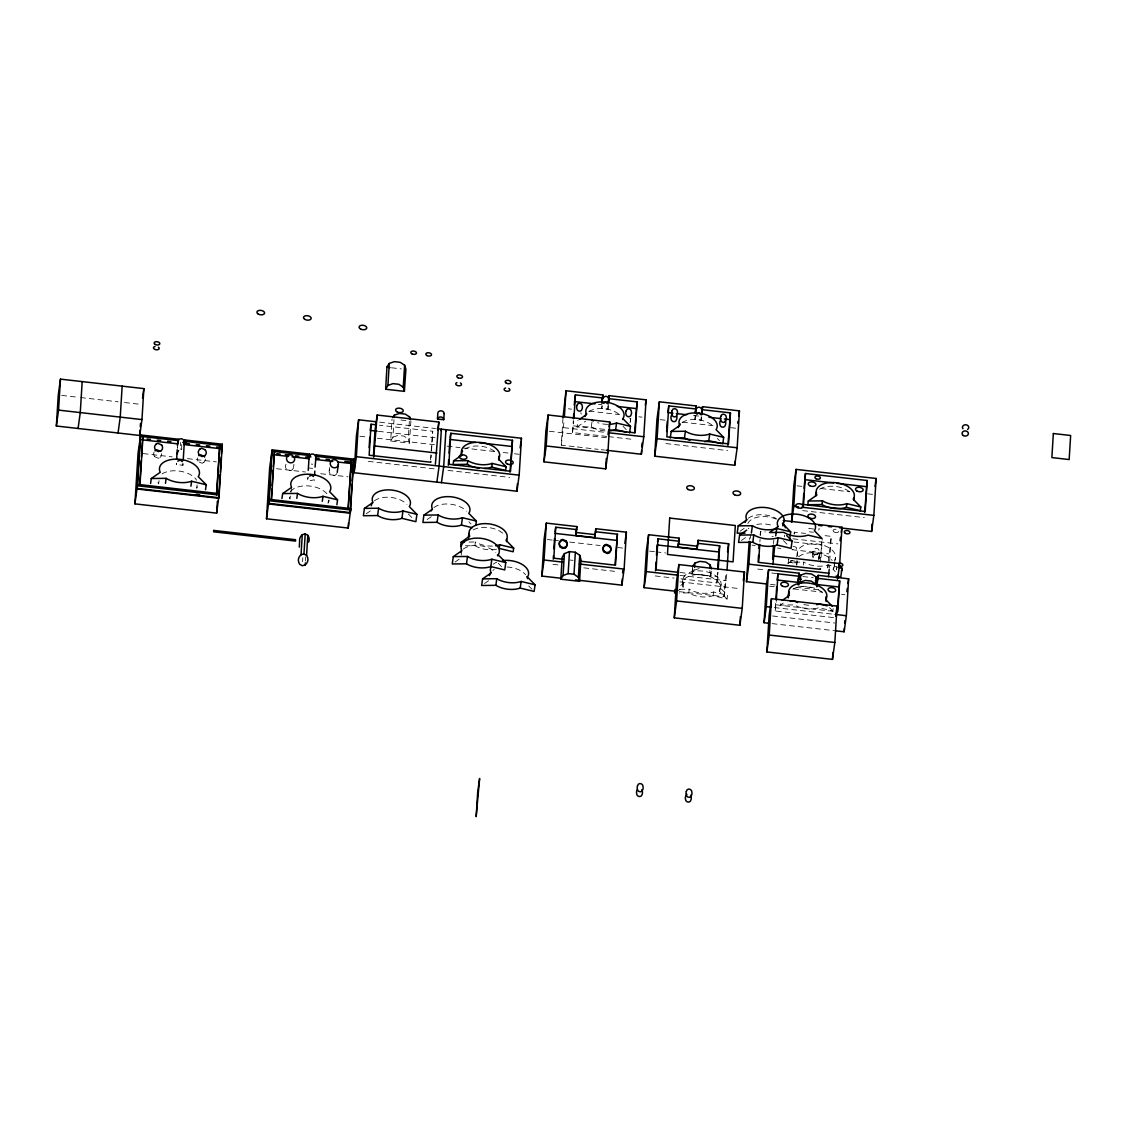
<?xml version="1.0" encoding="UTF-8"?>
<svg xmlns="http://www.w3.org/2000/svg" width="1127" height="1127" viewBox="0 0 1127 1127"><rect width="100%" height="100%" fill="white"/><g stroke="black" fill="none" stroke-linecap="round" stroke-linejoin="round"><path stroke-width="0.75" stroke-dasharray="5 3.75" d="M818.892 558.851C822.809 545.567 811.384 544.397 812.581 557.95M182.884 463.408L182.898 465.282L176.305 464.535L176.39 463.197M177.305 448.433L177.39 447.095M180.32 445.743L180.531 442.46M181.701 449.518L181.701 442.672M182.898 465.282L182.983 463.944M302.571 561.711L302.825 557.71M314.236 480.525C315.687 478.369 310.193 482.004 307.657 479.778L307.812 477.101M305.502 560.908L305.755 556.893M409.355 421.357L408.27 438.952L409.411 443.136L390.675 441.023L392.041 419.033M390.675 441.023L392.943 437.206L394.027 419.624M409.411 443.136L410.918 420.949M430.5 459.76L432.74 431.247L379.405 425.203M431.106 457.731L431.261 455.28M431.556 450.363L432.74 431.247M574.108 446.616L561.288 445.165L562.894 419.329M561.288 445.165L564.176 420.286M606.805 436.431L572.544 432.557L573.291 420.498M572.544 432.557L573.742 421.371M608.031 406.002L607.988 409.228L601.691 408.523L601.874 405.692M607.988 409.228L608.467 401.832M701.219 416.905L701.177 420.132L694.88 419.413L695.134 415.384M701.177 420.132L701.374 416.905M709.813 570.558L710.869 576.165L692.133 574.037L692.443 567.444M692.133 574.037L692.527 567.684M692.048 573.798L694.471 568.811M710.869 576.165L711.362 570.29M680.919 578.855L716.899 582.941L717.547 572.615M716.899 582.941L718.04 572.305M679.327 591.661L724.154 596.746L725.675 572.136M724.154 596.746L726.845 573.305M750.497 538.354L750.723 534.663M759.908 541.89L760.063 539.439M760.288 535.748L760.556 531.395L765.388 531.944M773.573 543.58L773.784 540.115M833.459 617.582L775.193 610.975L775.728 602.367M775.193 610.975L776.249 601.579M794.239 534.015L794.352 532.169L805.622 533.451M818.836 559.471L819.188 554.019M820.245 562.288L821.78 541.735M821.062 557.499L822.203 539.044M827.965 567.388L828.12 564.923M828.345 561.232L831.233 536.353L823.231 535.452M829.261 568.332L829.416 565.881M829.711 560.964L831.233 536.353M159.062 480.623L158.611 483.934A20.145 11.524 7.9 0 1 157.822 480.511M197.098 484.934L196.647 488.245A20.145 11.524 7.9 0 0 197.873 484.371M293.527 467.395L293.964 464.282M291.569 487.399L289.963 499.007A20.145 11.524 7.9 0 1 289.174 495.584M329.225 470.706L329.662 467.592M327.999 503.318L328.464 500.008M461.211 555.118L461.831 550.709M465.423 545.778L474.89 545.665L475.397 541.96A19.258 11.016 7.9 0 0 492.499 546.06M605.03 430.923A19.258 11.016 7.9 0 1 591.295 426.865L577.08 427.048L578.01 420.427M591.309 426.879L592.224 420.244M630.373 421.273L630.81 418.159M682.384 583.208L682.892 579.517M675.961 592.084L683.075 587.153L683.596 583.462A19.258 11.016 7.9 0 1 702.656 571.079A19.258 11.016 7.9 0 1 719.942 587.576L727.549 595.324L727.028 599.015L713.095 595.676A19.258 11.016 7.9 0 1 688.752 592.887L679.285 593.013M688.752 592.901L689.259 589.196A19.258 11.016 7.9 0 0 713.602 591.985L727.549 595.324M713.095 595.676L713.602 591.985M727.028 599.015L719.42 591.266L719.942 587.576M720.562 588.181L721.083 584.49M749.483 539.523L749.723 537.776M760.091 534.747L760.556 531.395M833.149 608.552L832.797 611.017L818.864 607.664A19.258 11.016 7.9 0 1 794.521 604.889L780.307 605.058L780.828 601.367M788.055 563.711L788.717 558.922M794.112 533.93L794.352 532.169M793.901 563.162L794.239 560.767M796.733 556.879L797.352 552.399M796.803 565.303L797.423 560.823M803.312 565.078L803.72 562.091A19.258 11.016 7.9 0 0 828.063 564.866L838.897 567.473M827.641 567.853L828.063 564.866M835.318 571.643L833.149 569.431L834.191 561.964M834.29 566.346L834.91 561.866M835.121 560.373L835.53 557.386M836.53 569.205L836.854 566.811M601.691 408.523L602.311 405.988M694.88 419.413L695.965 415.708M813.046 557.921C813.779 552.315 820.019 554.019 818.836 559.203M629.979 422.752L630.232 422.019A17.652 10.101 7.9 0 0 630.373 419.751L629.937 418.23M308.389 477.524L308.009 478.411A11.636 9.537 3.5 0 0 307.657 479.778M286.047 464.268L285.709 465A12.467 7.128 7.9 0 0 285.568 467.268C286.075 471.128 292.147 472.044 293.344 468.142A12.467 7.128 7.9 0 0 293.485 465.874L293.048 464.704M329.76 469.226L329.422 469.959A12.467 7.128 7.9 0 0 329.281 472.213C329.774 475.876 335.395 477.031 336.903 473.467M154.484 456.505L158.146 458.224A2.803 1.606 7.9 0 0 158.71 458.14L160.175 457.463M203.888 462.408L202.423 463.098A2.803 1.606 7.9 0 1 201.86 463.183L198.324 461.633A7.65 4.367 7.9 0 1 197.943 461.112M366.233 513.757L371.924 509.813M427.161 519.519L431.43 516.56M577.08 427.048L585.631 421.118M455.111 562.007L459.379 559.034M484.497 583.518L488.766 580.56M740.016 531.24L744.285 528.281M741.425 540.453L747.116 536.494M680.75 585.434L683.596 583.462M792.351 560.288L789.506 562.26L803.72 562.091M780.307 605.058L783.166 603.086M311.32 464.07L312.771 464.239M392.943 437.206L398 435.416L403.86 436.079L408.27 438.952M694.387 570.22L699.444 568.431M469.086 542.045L475.411 541.974M679.792 589.322L689.273 589.21M391.463 367.768L401.297 368.881M598.437 404.297L601.874 404.678M693.528 415.511L698.67 416.088M568.374 408.805L571.586 409.171M589.196 411.158L619.611 414.609M638.826 416.793L642.038 417.159M660.154 419.653L664.958 420.188M682.568 422.188L712.997 425.64M730.606 427.64L737.016 428.359M573.474 425.851L607.129 429.669M563.725 427.668L603.748 432.204M608.524 436.628L634.219 439.544M665.916 443.573L727.605 450.575M549.342 431.261L607.594 437.868M400.944 420.047L406.326 420.653M379.602 422.174L435.487 428.514M577.306 446.968L598.127 449.335M601.325 449.701L604.523 450.053M61.689 395.408L78.82 397.352M80.538 397.549L118.236 401.832M124.534 402.536L141.664 404.48M378.39 431.331L434.937 437.741M359.893 436.248L365.134 436.839M377.362 438.234L435.008 444.771M447.165 446.151L459.971 447.602M463.183 447.954L495.204 451.589M503.205 452.505L508.009 453.04M514.419 453.772L519.223 454.308M797.043 485.822L801.846 486.357M821.062 488.54L849.885 491.809M867.494 493.809L873.904 494.528M368.29 461.38L434.726 468.902M447.997 470.41L509.686 477.411M802.678 510.63L809.538 511.404M811.257 511.602L864.367 517.631M180.207 449.011L181.433 449.236M309.319 468.043L312.602 468.409M813.595 529L808.876 528.464L808.665 531.719L813.384 532.254M143.185 453.589L172.121 456.872M187.434 458.619L216.37 461.901M276.467 468.705L305.403 471.988M320.716 473.72L347.947 476.82M792.985 538.805L837.882 543.89M793.901 541.974L821.315 545.088M751.948 545.144L755.16 545.496M777.574 548.046L780.772 548.412M791.985 549.68L828.81 553.85M812.835 553.92L819.132 554.625M547.313 539.537L552.117 540.072M553.723 540.256L558.527 540.805M569.727 542.073L600.156 545.524M617.765 547.525L622.569 548.06M649.575 551.131L654.378 551.667M655.984 551.85L665.592 552.948M757.71 569.065L766.29 570.037M771.756 573.009L776.926 573.601M802.833 576.545L813.187 577.714M569.853 560.02L573.065 560.387M680.13 572.53L717.758 576.785M798.001 586.026L813.764 587.815M770.488 584.392L775.291 584.941M796.099 587.308L818.526 589.844M679.947 575.418L726.38 580.687M769.558 586.167L774.362 586.702M793.577 588.886L822.4 592.154M841.615 594.338L844.813 594.69M552.963 564.345L559.809 565.12M583.8 567.839L614.638 571.347M655.224 575.939L674.073 578.081M679.961 581.856L740.397 588.717M776.052 604.833L836.29 611.665M774.305 607.552L833.557 614.257M772.573 615.976L834.741 623.02M772.08 623.611L834.529 630.683M717.321 438.459L719.491 440.671M783.462 540.622L787.801 545.059M829.542 607.692L832.797 611.017M623.062 426.358L626.316 429.669M468.86 521.787L471.03 523.999M528.718 585.913L531.972 589.224M498.247 563.289L501.501 566.599M408.284 513.94L412.623 518.364M580.814 412.665L581.25 414.187M329.183 500.12A20.145 11.524 7.9 0 1 328.366 502.727M290.541 491.64A20.145 11.524 7.9 0 1 308.728 485.934A20.145 11.524 7.9 0 1 327.506 494.556M162.063 473.903A20.145 11.524 7.9 0 1 180.883 471.325A20.145 11.524 7.9 0 1 196.591 480.172M176.305 464.535A11.636 9.537 3.5 0 1 176.516 463.62M154.638 456.477A10.509 6.015 7.9 0 1 154.075 452.166M161.541 453.603A10.368 5.931 7.9 0 1 160.076 457.421M198.113 461.084A10.622 6.072 7.9 0 1 197.479 457.858M205.339 459.126A10.27 5.874 7.9 0 1 203.748 462.352M177.291 447.828A36.008 29.513 3.5 0 1 177.7 446.546M433.923 507.544A19.258 11.016 7.9 0 1 466.423 511.235M492.851 570.431A19.258 11.016 7.9 0 1 494.204 569.558M507.065 567.008A19.258 11.016 7.9 0 1 525.576 574.7M493.175 564.289A19.258 11.016 7.9 0 1 496.683 562.162M496.598 549.173A19.258 11.016 7.9 0 1 474.89 545.651M473.227 529.901A19.258 11.016 7.9 0 1 504.065 534.423M463.296 549.046A19.258 11.016 7.9 0 1 495.81 552.737M793.098 546.525A2.86 1.634 7.9 0 1 796.606 548.75A2.86 1.634 7.9 0 1 792.182 549.398M836.699 569.853A2.86 1.634 7.9 0 1 836.798 568.586M788.139 563.387A2.86 1.634 7.9 0 1 790.464 562.359A2.86 1.634 7.9 0 1 793.323 563.401M793.478 560.64A2.86 1.634 7.9 0 1 790.351 560.626M788.886 559.57A2.86 1.634 7.9 0 1 788.759 559.246M748.229 528.76A19.258 11.016 7.9 0 1 748.877 528.112M756.795 524.464A19.258 11.016 7.9 0 1 772.925 525.605M784.392 535.17A19.258 11.016 7.9 0 1 784.631 536.79M747.877 523.562A19.258 11.016 7.9 0 1 776.418 519.223M834.29 565.05A19.258 11.016 7.9 0 1 833.149 569.431M796.535 564.669A19.258 11.016 7.9 0 1 796.226 560.739M798.86 556.653A19.258 11.016 7.9 0 1 815.878 552.92A19.258 11.016 7.9 0 1 832.191 560.429M798.043 556.344A19.258 11.016 7.9 0 1 817.117 543.961A19.258 11.016 7.9 0 1 834.389 560.471M818.991 528.324A2.86 1.634 7.9 0 1 818.456 530.028M682.103 422.54A19.258 11.016 7.9 0 1 714.194 427.246M588.928 411.538A19.258 11.016 7.9 0 1 621.005 416.243M607.65 424.358A19.258 11.016 7.9 0 1 597.62 422.71M773.263 536.522A19.258 11.016 7.9 0 1 771.953 536.776M748.201 518.293A19.258 11.016 7.9 0 1 776.249 518.505M792.859 589.125A19.258 11.016 7.9 0 1 824.231 594.267M808.763 605.255A19.258 11.016 7.9 0 1 803.65 604.537M683.075 587.153A19.258 11.016 7.9 0 1 702.149 574.77A19.258 11.016 7.9 0 1 719.42 591.266M464.958 448.997A19.258 11.016 7.9 0 1 495.922 452.505M819.639 489.217A19.258 11.016 7.9 0 1 850.603 492.724M374.418 500.811A19.258 11.016 7.9 0 1 406.932 504.487M813.469 554.061A2.86 1.634 7.9 0 0 817.977 553.315A2.86 1.634 7.9 0 0 813.99 551.272A2.86 1.634 7.9 0 0 813.469 554.061M834.248 532.099A2.86 1.634 7.9 0 0 838.742 531.366A2.86 1.634 7.9 0 0 834.769 529.31A2.86 1.634 7.9 0 0 834.248 532.099"/><path stroke-width="1.5" d="M56.35 426.006L58.266 395.028L60.464 379.137L143.876 388.604L141.96 419.582L139.748 435.459L56.35 426.006L58.548 410.115L60.464 379.137M82.186 381.602L80.271 412.581L78.073 428.471M122.153 386.138L120.237 417.117L118.039 432.993M140.664 434.966L137.593 484.356L219.23 493.654L216.638 513.137L134.93 503.868L138.072 453.012L140.664 434.966L178.235 439.22L178.151 440.601L177.7 443.841L140.128 439.586L140.565 436.346L178.151 440.601M139.748 435.459L140.072 430.303M140.283 426.851L140.495 423.414M137.057 487.625L136.973 489.005L218.694 498.275L220.131 474.566M140.213 437.586L137.071 488.442L218.779 497.697M139.762 484.441L141.241 460.45M141.453 457.013L142.411 441.587M139.987 484.638L142.96 436.642L142.509 439.882M176.643 459.168L177.221 449.772M177.474 445.757L177.643 443.066A11.636 9.537 3.5 0 1 177.996 441.699C179.108 436.248 185.786 439.065 184.222 443.813M177.7 443.841L178.235 439.22M183.236 459.915L184.138 445.151M220.061 448.645L184.222 444.587L184.307 443.207L189.421 443.784M137.424 485.765L219.145 495.035L222.301 444.221L184.743 439.967L184.659 441.347L222.216 445.602M216.469 494.866L219.779 445.348L216.807 493.344M216.638 513.137L217.37 501.261M220.357 472.269L221.286 457.027M221.399 453.998L221.92 446.855M272.156 449.884L269.057 500.712L350.61 509.967L348.215 528.056L266.507 518.786L269.649 467.93L272.156 449.884L309.545 454.125L309.46 455.505L272.072 451.265M271.79 452.505L268.606 503.952L350.159 513.208L351.976 484.356M271.283 499.388L271.931 489.104M272.142 485.667L273.086 470.227M273.298 466.789L274.495 451.547L271.522 499.585M299.289 547.116L299.655 541.101A9.664 7.917 3.5 0 1 302.275 534.705L305.206 533.888L307.812 535.325A9.664 7.917 3.5 0 1 308.615 542.115M307.812 535.325L306.572 555.372A9.664 7.917 3.5 0 1 305.248 564.909L302.332 565.726L299.726 564.289A9.664 7.917 3.5 0 1 301.036 554.752L302.275 534.705M308.235 470.382L309.094 457.365L305.699 456.97M306.572 555.372L303.966 553.935L305.206 533.888M305.248 564.909L305.375 562.908M314.574 475.157L314.813 471.128M315.067 467.113L316.166 454.871L353.793 459.14L350.356 512.616L268.649 503.36M332.733 461.436L315.63 459.492L316.166 454.871M348.088 508.108L351.3 460.253L348.328 508.291M348.215 528.056L348.525 522.97M352.188 480.919L353.145 465.479M437.234 428.711L521.449 438.248L519.167 475.157L516.941 491.217L354.132 472.748L356.4 435.853L358.64 419.793L376.108 421.78M354.132 472.748L356.357 456.689L358.64 419.793M369.135 447.602L369.783 437.276M375.911 424.794L371.051 424.245L369.149 455.223L430.824 462.225L430.88 461.422M373.474 455.026L374.967 430.937L377.165 415.046L438.854 422.047L435.388 464.141M373.713 457.153L377.165 415.046M385.659 389.238L386.941 367.022L389.266 363.443L394.337 361.654L400.184 362.316L404.607 365.19L405.889 369.163L404.396 391.365L385.659 389.238L387.913 385.434L389.266 363.443M394.154 417.427L394.295 415.229L399.352 413.426L405.213 414.102L409.636 416.962L410.482 419.624M404.396 391.365L403.241 387.167L404.607 365.19M409.495 419.159L409.636 416.962M444.151 413.609L443.77 419.723L437.473 419.005L437.868 412.806A3.057 2.508 3.5 0 1 441.333 410.89A3.057 2.508 3.5 0 1 444.038 413.51M448.321 465.254L448.645 460.084M449.067 453.209L449.814 441.15M511.123 461.859L512.461 440.277L450.772 433.289L448.856 464.268L510.545 471.269L510.968 464.31M510.01 472.241L512.461 440.277M516.941 491.217L517.392 483.835M543.989 461.845L545.905 430.866L548.116 414.99L609.792 421.977L607.89 452.955L605.678 468.846L543.989 461.845L546.201 445.968L548.116 414.99M561.049 578.25L541.833 576.066L544.116 539.171L546.341 523.111L576.855 526.563L575.855 535.494L594.817 537.635L595.817 528.718L626.401 532.183L624.119 569.093L621.893 585.152L575.46 579.884M541.833 576.066L544.059 560.006L546.341 523.111M553.272 559.189L553.484 555.738M553.906 548.863L554.554 538.537M576.672 529.591L555.724 527.225L553.808 558.203L563.458 559.288M562.965 418.103L566.008 390.759L602.889 394.943L601.987 403.114M564.402 416.596L566.008 390.759M560.823 579.208L562.176 557.217L564.416 553.596L569.501 551.61L575.362 552.272L579.743 555.329L580.912 559.344L579.56 581.321L560.823 579.208L563.049 575.573L564.416 553.596M573.389 418.779L573.713 413.623M574.249 405.016L575.39 394.873L602.691 397.972M573.981 417.68L575.39 394.873M563.049 575.573L568.149 573.601L569.501 551.61M575.855 535.494L576.855 526.563M579.56 581.321L578.39 577.306L573.995 574.263L575.362 552.272M578.39 577.306L579.743 555.329M602.043 402.874C601.128 394.563 610.848 393.802 608.383 402.776M594.817 537.635L595.817 528.718M608.481 402.339L609.172 395.662L646.067 399.846L643.785 436.741L641.348 454.237L606.129 450.237M605.678 468.846L606.312 458.52M615.06 564.458L617.413 534.212L595.634 531.747M617.413 534.212L615.497 565.19L579.461 561.105M621.893 585.152L622.273 578.996M622.653 572.854L622.808 570.389M634.656 432.655L637.065 401.874L608.989 398.69M637.065 401.874L635.149 432.853L608.735 429.852M641.348 454.237L641.587 450.546M641.812 446.855L642.038 443.165M676.115 591.295L644.095 587.66L646.377 550.765L648.603 534.705L679.13 538.171L678.116 547.088L697.078 549.229L698.078 540.312L728.662 543.778L727.07 569.614M644.095 587.66L646.32 571.6L648.603 534.705M701.628 413.313L702.544 406.678L739.439 410.862L737.157 447.771L734.734 465.268L654.674 456.181L656.956 419.286L659.38 401.79L696.261 405.974L695.57 412.651M654.674 456.181L657.097 438.685L659.38 401.79M655.534 570.783L656.069 562.176M656.492 555.287L657.14 544.961L718.815 551.962L717.758 569.163M678.933 541.199L657.985 538.819L656.069 569.797L678.524 572.347M666.663 431.528L667.297 421.202M696.077 409.002L668.762 405.903L666.846 436.882L728.535 443.869L730.451 412.891L702.36 409.707L702.544 406.678M678.116 547.088L679.13 538.171M674.27 617.835L676.51 581.476L678.863 564.571L744.468 572.009L742.228 608.369L739.875 625.274L674.27 617.835L676.609 600.93L678.863 564.571M701.558 414.088C704.22 406.03 695.176 404.255 695.289 412.961M694.556 567.402L694.824 563.162L699.881 561.373L705.741 562.035L710.151 564.909L711.447 568.881M697.078 549.229L698.078 540.312M709.94 568.431L710.151 564.909M718.265 568.614L719.674 545.806L697.895 543.341M727.915 445.404L730.451 412.891M734.734 465.268L734.959 461.577M739.875 625.274L740.411 616.61M767.29 584.04L746.468 581.673L749.23 541.27M746.468 581.673L748.891 564.176L750.258 542.045M758.147 562.19L758.57 555.301M758.992 548.412L759.204 544.975M759.753 544.355L758.64 562.373L820.329 569.36L820.371 568.572M768.882 623.245L764.078 622.696L766.36 585.801L768.586 569.741L799.156 573.206L798.155 582.124L800.043 582.335M764.078 622.696L766.304 606.636L768.586 569.741M766.867 651.941L769.121 615.581L771.46 598.691L837.079 606.129L834.825 642.489L832.487 659.394L766.867 651.941L769.22 635.05L771.46 598.691M772.601 559.161L773.46 545.313M772.925 564.571L774.742 545.722M775.939 598.93L776.686 586.885M776.334 600.339L777.968 573.854L798.973 576.235M796.071 469.395L793.845 485.455L791.563 522.35L793.788 506.291L796.071 469.395L876.13 478.468L873.848 515.377L871.622 531.437L839.601 527.802M798.085 584.617L798.353 578.729L800.691 575.164L805.749 573.361L811.609 574.023L816.033 576.897L817.314 580.884L816.962 586.519M803.002 505.474L803.748 493.415M804.072 488.259L805.453 473.509L867.128 480.496L865.226 511.475L803.537 504.487L805.453 473.509M798.705 584.603L800.255 582.222L800.691 575.164M816.033 576.897L815.596 583.955L811.172 581.081L805.312 580.419L800.255 582.222M816.821 586.744L817.314 580.884M815.215 584.054L817.117 584.279L818.117 575.348L848.645 578.813L846.363 615.722L844.137 631.782L836.121 630.866M828.472 576.756L829.176 569.572M832.487 659.394L832.909 652.463M837.474 578.729L837.685 575.263M837.6 578.771L839.714 563.556L841.954 527.197L783.251 520.533M837.206 612.806L839.657 580.842L817.934 578.376M837.741 611.82L839.657 580.842M844.137 631.782L844.362 628.091M844.672 623.161L844.813 620.709M864.691 512.461L867.128 480.496M871.622 531.437L872.073 524.055M315.56 459.055C317.124 454.308 310.446 451.504 309.333 456.942A11.636 9.537 3.5 0 0 309.066 457.858M142.551 398.127L143.876 388.604M134.93 503.868L137.593 484.356M150.595 483.497L151.286 478.524L160.217 472.326A20.145 11.524 7.9 0 1 180.165 459.365A20.145 11.524 7.9 0 1 198.253 476.636L206.213 484.751L205.523 489.724M165.472 483.314L166.148 478.341A20.145 11.524 7.9 0 0 191.618 481.243L206.213 484.751M184.222 444.587L184.743 439.967M190.928 486.216L191.618 481.243M221.441 450.279L222.301 444.221M266.507 518.786L269.128 499.317L350.722 508.559L350.243 511.827M281.947 498.571L282.638 493.584L291.569 487.399A20.145 11.524 7.9 0 1 311.531 474.439A20.145 11.524 7.9 0 1 329.605 491.71L337.565 499.825L336.874 504.797M296.824 498.388L297.514 493.401A20.145 11.524 7.9 0 0 322.984 496.317L337.565 499.825M309.545 454.125L309.009 458.745L292.02 456.815M322.294 501.29L322.984 496.317M337.241 472.354L338.325 464.563M353.343 462.38L353.793 459.14M352.075 472.058L353.709 460.52L316.081 456.252M371.051 424.245L370.205 430.401L377.052 431.176M364.415 508.39L363.387 515.729L377.615 515.56A19.258 11.016 7.9 0 0 401.945 518.335L415.877 521.688L416.905 514.335L409.298 506.587A19.258 11.016 7.9 0 0 392.013 490.09A19.258 11.016 7.9 0 0 372.952 502.459L364.415 508.39L378.63 508.221A19.258 11.016 7.9 0 0 402.959 510.982L416.905 514.335M377.615 515.56L378.63 508.207M401.945 518.335L402.959 510.982M475.777 525.492L476.397 521.083L468.79 513.334A19.258 11.016 7.9 0 0 451.518 496.838A19.258 11.016 7.9 0 0 432.444 509.207L423.907 515.138L422.879 522.477L437.107 522.308A19.258 11.016 7.9 0 0 461.436 525.083L472.283 527.69M437.741 429.993L438.854 422.047M441.164 430.782L441.39 429.176L439.107 466.071L436.882 482.131M445.757 431.303L445.968 429.697L443.686 466.592L441.46 482.652M437.107 522.308L438.121 514.954A19.258 11.016 7.9 0 0 462.45 517.73L476.397 521.083M450.124 437.896L450.772 433.289M484.427 468.423A19.258 11.016 7.9 0 0 491.668 467.099L505.6 470.452L506.122 466.761L498.514 459.013A19.258 11.016 7.9 0 0 481.229 442.502A19.258 11.016 7.9 0 0 462.169 454.885L453.632 460.816L453.11 464.507L467.339 464.324A19.258 11.016 7.9 0 0 479.341 468.226M453.293 556.625L452.265 563.979L466.479 563.81A19.258 11.016 7.9 0 0 490.823 566.571L504.755 569.924L505.784 562.584L498.176 554.822A19.258 11.016 7.9 0 0 480.891 538.326A19.258 11.016 7.9 0 0 461.831 550.709L453.293 556.625L467.508 556.456A19.258 11.016 7.9 0 0 491.837 559.231L505.784 562.584M467.339 464.324L467.846 460.633A19.258 11.016 7.9 0 0 492.175 463.408L506.122 466.761M461.436 525.083L462.45 517.73M460.675 545.834L461.197 542.143L469.734 536.227A19.258 11.016 7.9 0 1 488.794 523.844A19.258 11.016 7.9 0 1 506.079 540.34L513.687 548.088L513.165 551.779L499.233 548.44L499.74 544.75L513.687 548.088M466.479 563.81L467.494 556.456M491.668 467.099L492.175 463.408M491.287 566.501A19.258 11.016 7.9 0 0 491.118 572.953L482.581 578.869L481.652 585.491L495.88 585.322A19.258 11.016 7.9 0 0 520.209 588.097L534.142 591.45L535.071 584.814L527.464 577.066A19.258 11.016 7.9 0 0 522.872 564.895A19.258 11.016 7.9 0 0 502.473 560.626M490.823 566.571L491.837 559.231M495.88 585.322L496.782 578.686A19.258 11.016 7.9 0 0 521.125 581.462L535.071 584.814M520.111 447.884L520.998 441.46M521.223 439.854L521.449 438.248M520.209 588.097L521.125 581.462M555.09 531.831L555.724 527.225M601.959 401.564L602.156 400.198M602.396 398.451L602.889 394.943M608.256 402.283L609.172 395.662M608.031 434.684L608.481 431.514M609.129 426.739L609.792 421.977M608.397 430.965A19.258 11.016 7.9 0 0 615.638 429.641L616.554 423.019L630.5 426.372L629.57 432.993M624.837 543.425L625.724 537.001M625.95 535.395L626.401 532.183M645.334 405.086L646.067 399.846M668.762 405.903L667.832 412.595L672.974 413.186M670.269 438.051L671.185 431.43L679.722 425.499A19.258 11.016 7.9 0 1 698.782 413.116A19.258 11.016 7.9 0 1 716.068 429.626L723.675 437.375L722.759 443.996M657.562 541.89L657.985 538.819M689.865 440.333A19.258 11.016 7.9 0 1 684.469 437.868L685.399 431.247A19.258 11.016 7.9 0 0 709.728 434.022L723.675 437.375M695.345 412.595L695.782 409.467M696.021 407.72L696.261 405.974M674.538 593.07L675.059 589.379M701.656 414.849L702.36 409.707M704.727 441.657A19.258 11.016 7.9 0 0 708.813 440.643L709.728 434.022M718.815 551.962L719.674 545.806M737.734 423.118L737.988 421.357M738.706 416.117L739.439 410.862M727.549 551.807L728.662 543.778M789.661 539.171L790.675 531.817L783.068 524.069A19.258 11.016 7.9 0 0 765.797 507.573A19.258 11.016 7.9 0 0 746.722 519.941L738.185 525.872L737.171 533.212L745.074 533.127M746.708 530.141L739.594 535.071L738.579 542.425L752.794 542.256A19.258 11.016 7.9 0 0 777.123 545.017L791.069 548.37L792.084 541.03L786.646 535.494M743.299 580.461L744.468 572.009M751.385 533.043L752.399 525.689A19.258 11.016 7.9 0 0 776.742 528.464L790.675 531.817M752.794 542.256L753.808 534.902A19.258 11.016 7.9 0 0 778.137 537.678L792.084 541.03M775.714 535.818L776.742 528.464M777.123 545.017L778.137 537.678M777.968 573.854L777.109 579.996L801.1 582.715M808.313 501.022L807.791 504.713L822.02 504.544A19.258 11.016 7.9 0 0 846.349 507.319L860.281 510.672L860.803 506.981L853.195 499.233A19.258 11.016 7.9 0 0 835.91 482.722A19.258 11.016 7.9 0 0 816.85 495.105L808.313 501.022L822.527 500.853A19.258 11.016 7.9 0 0 846.856 503.628L860.803 506.981M798.494 578.024L799.156 573.206M822.02 504.544L822.527 500.853M818.117 575.348L817.3 581.25L815.399 581.025M840.08 540.706L840.545 537.325M841.249 532.268L841.954 527.197M846.349 507.319L846.856 503.628M838.742 564.895L841.996 568.219L840.756 577.179L836.107 576.066M835.671 616.258L837.079 606.129M846.856 591.661L847.307 588.449M847.969 583.631L848.645 578.813M875.017 486.498L876.13 478.468M720.618 420.174L719.984 421.639A18.243 10.439 7.9 0 0 719.829 423.977C719.646 427.781 725.07 428.598 725.52 424.625A18.243 10.439 7.9 0 0 725.661 422.273L725.21 420.695M637.375 789.52L636.727 790.971A18.243 10.439 7.9 0 0 636.586 793.323C636.403 797.113 641.827 797.944 642.277 793.957A18.243 10.439 7.9 0 0 642.418 791.619L641.784 789.689M178.587 450.504L177.742 452.124A36.008 29.513 3.5 0 0 177.136 453.716M392.745 417.61L394.295 415.229M692.485 566.74L694.824 563.162M603.649 403.325L605.791 402.043L607.509 403.762M696.838 414.229L698.979 412.947L700.698 414.666M672.255 414.074L671.143 416.102A18.243 10.439 7.9 0 0 671.002 418.441C670.819 422.245 676.242 423.062 676.693 419.089A18.243 10.439 7.9 0 0 676.834 416.736L676.763 416.328M177.812 461.14L180.292 459.971L182.363 461.647M161.4 450.603L158.315 451.617L155.526 450.082M205.114 455.547L202.029 456.576L199.24 455.04M566.12 546.68L563.401 547.722L560.387 546.341M609.848 551.638L606.749 552.653L603.973 551.131M686.935 794.253L685.568 796.507A18.243 10.439 7.9 0 0 685.413 798.86C685.23 802.649 690.654 803.481 691.105 799.494A18.243 10.439 7.9 0 0 691.245 797.155L690.612 795.225M309.46 476.073L311.63 475.214L313.503 476.538M199.606 449.222L201.226 448.405A2.803 1.606 7.9 0 1 201.803 448.321L205.325 449.87M560.612 540.354L562.232 539.537A2.803 1.606 7.9 0 1 562.81 539.453L566.332 541.002M560.499 541.157L562.119 540.354A2.803 1.606 7.9 0 1 562.697 540.27L566.219 541.805M604.326 545.313L605.946 544.496A2.803 1.606 7.9 0 1 606.523 544.411L610.045 545.961A10.509 6.015 7.9 0 1 609.693 551.568M604.213 546.116L605.833 545.313A2.803 1.606 7.9 0 1 606.411 545.229L609.932 546.764M198.845 455.688L200.31 454.998A2.803 1.606 7.9 0 1 200.888 454.914L204.41 456.463M565.529 547.891L562.556 548.455L560.006 546.82M609.411 552.723L607.96 553.399A2.803 1.606 7.9 0 1 607.383 553.484L603.861 551.948A7.635 4.367 7.9 0 1 603.48 551.413M579.433 419.427L586.547 414.497A19.258 11.016 7.9 0 1 605.608 402.114A19.258 11.016 7.9 0 1 622.893 418.624L630.5 426.372M782.251 600.381L789.365 595.45A19.258 11.016 7.9 0 1 808.439 583.068A19.258 11.016 7.9 0 1 825.711 599.578L832.233 606.213M288.597 455.083L286.779 457.21A12.467 7.128 7.9 0 0 286.638 459.478C287.146 463.338 293.231 464.254 294.429 460.365A12.467 7.128 7.9 0 0 294.57 458.097L291.963 454.956L285.3 454.66M387.913 385.434L392.971 383.631L398.831 384.293L403.241 387.167M301.036 554.752L303.966 553.935M671.185 431.43L685.399 431.247M675.003 437.994L684.483 437.882M453.632 460.816L467.846 460.633M151.286 478.524L166.162 478.341M282.638 493.584L297.514 493.415M423.907 515.138L438.121 514.969M738.185 525.872L752.399 525.703M739.594 535.071L753.808 534.902M461.197 542.143L464.352 542.101M482.581 578.869L496.796 578.7M790.309 601.255L795.042 601.198A19.258 11.016 7.9 0 0 797.536 602.522M389.984 367.599L386.941 367.022M574.46 401.578L595.014 403.903M617.286 406.424L636.135 408.566M676.397 413.567L686.681 414.736M708.953 417.258L720.956 418.624M724.379 419.005L729.521 419.596M608.552 432.754L643.785 436.741M657.097 438.685L737.157 447.771M546.201 445.968L607.89 452.955M449.912 439.431L475.622 442.347M479.045 442.742L511.602 446.433M804.593 479.651L833.726 482.948M837.15 483.342L866.283 486.653M58.548 410.115L141.96 419.582M375.249 446.024L436.938 453.026M356.357 456.689L519.167 475.157M793.788 506.291L798.592 506.84M801.79 507.206L873.848 515.377M182.771 442.404L186.18 442.798M307.544 456.562L310.939 456.942M147.045 438.981L150.454 439.361M157.287 440.136L160.71 440.53M167.543 441.305L170.952 441.685M196.253 444.559L199.662 444.94M206.495 445.714L209.904 446.109M216.736 446.884L220.145 447.264M276.805 453.702L280.2 454.082M295.499 455.815L298.894 456.21M315.729 458.111L319.138 458.506M325.985 459.281L329.408 459.661M344.792 461.408L351.638 462.183M273.326 454.688L288.625 456.435M337.861 462.014L351.554 463.563M818.78 525.436L821.977 525.802M828.387 526.534L831.585 526.887M576.038 532.465L595 534.607M678.313 544.059L697.261 546.201M774.094 556.118L839.714 563.556M554.864 533.367L616.554 540.368M196.183 494.33L199.662 494.725M748.891 564.176L828.951 573.263M798.339 579.095L801.41 579.306M814.807 584.265L838.798 586.998M544.059 560.006L563.275 562.19M579.292 564.007L624.119 569.093M646.32 571.6L678.355 575.235M568.149 573.601L573.995 574.263M766.304 606.636L771.107 607.185M835.149 614.44L846.363 615.722M676.609 600.93L742.228 608.369M769.22 635.05L834.825 642.489M708.813 440.643L721.21 443.629M615.638 429.641L626.485 432.247M838.897 567.473L841.996 568.219M827.119 605.833L819.371 603.973A19.258 11.016 7.9 0 1 816.751 604.706M160.555 451.335L157.174 449.955A2.803 1.606 7.9 0 0 156.597 450.053L155.301 450.603A6.551 3.747 7.9 0 0 154.977 450.856M161.753 445.08L158.09 443.362A2.803 1.606 7.9 0 0 157.512 443.46L156.216 444.01A6.551 3.747 7.9 0 0 155.892 444.263M158.4 347.172A2.86 1.634 7.9 0 1 158.062 349.581A2.86 1.634 7.9 0 1 153.92 348.764A2.86 1.634 7.9 0 1 155.047 346.51M155.681 450.053A10.397 5.945 7.9 0 1 156.033 444.334M161.626 445.109A10.636 6.086 7.9 0 1 161.288 450.546M199.394 455.012A10.397 5.945 7.9 0 1 199.747 449.293M205.213 449.898A10.509 6.015 7.9 0 1 204.959 455.491M204.212 456.505A10.27 5.874 7.9 0 1 204.593 457.027M560.528 546.299A10.27 5.874 7.9 0 1 560.795 540.439M566.219 541.016A10.509 6.015 7.9 0 1 565.965 546.609M560.161 546.792A10.509 6.015 7.9 0 1 560.598 541.214M566.022 541.848A10.27 5.874 7.9 0 1 565.557 547.708M604.128 551.103A10.397 5.945 7.9 0 1 604.481 545.369M603.649 551.385A10.622 6.072 7.9 0 1 604.283 546.158M609.735 546.806A10.27 5.874 7.9 0 1 609.284 552.653M431.176 510.968A19.258 11.016 7.9 0 1 431.993 509.503M489.498 575.643A19.258 11.016 7.9 0 1 490.752 572.53M526.858 576.63A19.258 11.016 7.9 0 1 527.577 578.644M468.578 537.973A19.258 11.016 7.9 0 1 469.395 533.465M506.601 538.988A19.258 11.016 7.9 0 1 506.601 541.636M499.74 544.75A19.258 11.016 7.9 0 1 495.655 545.75M460.549 552.455A19.258 11.016 7.9 0 1 461.38 551.004M497.458 555.09A19.258 11.016 7.9 0 1 497.824 555.907M841.475 568.614A2.86 1.634 7.9 0 1 841.291 570.924M839.052 563.106A2.86 1.634 7.9 0 1 842.869 565.078A2.86 1.634 7.9 0 1 838.812 566.12M782.392 523.083A19.258 11.016 7.9 0 1 785.42 527.816M678.215 427.556A19.258 11.016 7.9 0 1 680.299 423.977M585.04 416.553A19.258 11.016 7.9 0 1 586.632 413.524M622.597 418.85A19.258 11.016 7.9 0 1 622.837 419.526M616.554 423.019A19.258 11.016 7.9 0 1 609.313 424.344M593.408 420.92A19.258 11.016 7.9 0 1 592.224 420.244M460.422 382.983A2.888 1.662 7.9 0 1 460.675 385.476A2.888 1.662 7.9 0 1 456.421 384.997A2.888 1.662 7.9 0 1 456.97 382.602M508.798 388.449A2.888 1.662 7.9 0 1 509.01 390.956A2.888 1.662 7.9 0 1 504.713 390.379A2.888 1.662 7.9 0 1 505.53 388.012M437.614 418.934A3.057 2.508 3.5 0 1 440.953 417.004A3.057 2.508 3.5 0 1 443.672 419.624M962.937 428.697A3.156 2.592 3.5 0 1 963.824 425.203A3.156 2.592 3.5 0 1 968.135 425.879A3.156 2.592 3.5 0 1 967.586 429.429M745.186 522.463A19.258 11.016 7.9 0 1 746.821 519.561M782.73 525.154A19.258 11.016 7.9 0 1 782.997 525.957M825.823 596.873A19.258 11.016 7.9 0 1 826.063 601.494M788.365 597.859A19.258 11.016 7.9 0 1 789.407 592.098M460.929 455.97A19.258 11.016 7.9 0 1 462.648 450.983M498.627 456.308A19.258 11.016 7.9 0 1 499.036 460.295M815.61 496.19A19.258 11.016 7.9 0 1 816.511 492.344M853.717 497.866A19.258 11.016 7.9 0 1 853.717 500.515M371.248 505.769A19.258 11.016 7.9 0 1 372.502 502.755M213.707 530.423L213.623 531.803L295.513 541.087L295.598 539.706L213.707 530.423M477.651 792.605L476.172 816.666L479.623 778.461L477.651 792.605M669.706 518.068L667.466 554.428L733.071 561.866L735.325 525.506L669.706 518.068M1053.351 433.529L1051.871 457.576L1069.157 459.548L1070.65 435.487L1053.351 433.529M576.968 405.41L576.855 405.776A17.652 10.101 7.9 0 0 576.714 408.044C576.531 411.707 581.757 412.496 582.194 408.664A17.652 10.101 7.9 0 0 582.335 406.396C582.532 403.043 577.7 401.79 576.968 405.41M626.091 410.975L625.978 411.341A17.652 10.101 7.9 0 0 625.837 413.609C625.654 417.272 630.881 418.075 631.317 414.229A17.652 10.101 7.9 0 0 631.458 411.961C631.655 408.608 626.823 407.368 626.091 410.975M671.931 410.918L671.819 411.299A18.243 10.439 7.9 0 0 671.664 413.651C671.481 417.455 676.904 418.272 677.355 414.299A18.243 10.439 7.9 0 0 677.496 411.947C677.707 408.467 672.692 407.185 671.931 410.918M720.759 416.455L720.646 416.835A18.243 10.439 7.9 0 0 720.505 419.188C720.308 422.991 725.732 423.808 726.182 419.836A18.243 10.439 7.9 0 0 726.337 417.483C726.535 414.003 721.519 412.721 720.759 416.455M637.516 785.787L637.403 786.181A18.243 10.439 7.9 0 0 637.248 788.52C637.065 792.323 642.489 793.154 642.939 789.168A18.243 10.439 7.9 0 0 643.08 786.829C643.292 783.335 638.276 782.053 637.516 785.787M686.343 791.323L686.23 791.717A18.243 10.439 7.9 0 0 686.089 794.07C685.892 797.86 691.316 798.691 691.767 794.704A18.243 10.439 7.9 0 0 691.908 792.366C692.119 788.872 687.104 787.59 686.343 791.323M330.648 461.802L330.493 462.169A12.467 7.128 7.9 0 0 330.352 464.437C330.873 468.297 336.945 469.212 338.142 465.31A12.467 7.128 7.9 0 0 338.283 463.056C337.776 459.393 332.155 458.252 330.648 461.802M778.039 526.591L769.502 532.522L783.716 532.338A19.258 11.016 7.9 0 0 808.045 535.114L821.992 538.467L814.384 530.718A19.258 11.016 7.9 0 0 797.099 514.222A19.258 11.016 7.9 0 0 778.039 526.591M155.315 344.496A2.86 1.634 7.9 0 0 159.809 343.763A2.86 1.634 7.9 0 0 155.836 341.706A2.86 1.634 7.9 0 0 155.315 344.496M360.64 329.07A3.874 2.212 7.9 0 0 366.74 328.084A3.874 2.212 7.9 0 0 361.358 325.309A3.874 2.212 7.9 0 0 360.64 329.07M304.713 319.307A3.874 2.212 7.9 0 0 311.08 318.786A3.874 2.212 7.9 0 0 306.22 315.687A3.874 2.212 7.9 0 0 304.713 319.307M258.125 313.982A3.874 2.212 7.9 0 0 264.493 313.447A3.874 2.212 7.9 0 0 259.633 310.362A3.874 2.212 7.9 0 0 258.125 313.982M809.454 517.941A3.874 2.212 7.9 0 0 815.539 516.941A3.874 2.212 7.9 0 0 810.158 514.166A3.874 2.212 7.9 0 0 809.454 517.941M797.282 507.573A3.874 2.212 7.9 0 0 803.368 506.572A3.874 2.212 7.9 0 0 797.986 503.797A3.874 2.212 7.9 0 0 797.282 507.573M845.447 533.367A2.86 1.634 7.9 0 0 849.941 532.634A2.86 1.634 7.9 0 0 845.968 530.578A2.86 1.634 7.9 0 0 845.447 533.367M816.033 478.736A2.761 1.578 7.9 0 0 820.386 478.017A2.761 1.578 7.9 0 0 816.54 476.045A2.761 1.578 7.9 0 0 816.033 478.736M457.971 377.742A2.888 1.662 7.9 0 0 462.521 376.996A2.888 1.662 7.9 0 0 458.506 374.925A2.888 1.662 7.9 0 0 457.971 377.742M506.347 383.194A2.888 1.662 7.9 0 0 510.911 382.462A2.888 1.662 7.9 0 0 506.882 380.377A2.888 1.662 7.9 0 0 506.347 383.194M397.155 411.975A3.874 2.212 7.9 0 0 403.241 410.975A3.874 2.212 7.9 0 0 397.859 408.199A3.874 2.212 7.9 0 0 397.155 411.975M426.992 355.583A2.86 1.634 7.9 0 0 431.5 354.85A2.86 1.634 7.9 0 0 427.513 352.793A2.86 1.634 7.9 0 0 426.992 355.583M411.975 353.878A2.86 1.634 7.9 0 0 416.469 353.145A2.86 1.634 7.9 0 0 412.496 351.089A2.86 1.634 7.9 0 0 411.975 353.878M507.122 463.873A3.874 2.212 7.9 0 0 513.208 462.887A3.874 2.212 7.9 0 0 507.826 460.112A3.874 2.212 7.9 0 0 507.122 463.873M460.816 458.633A3.874 2.212 7.9 0 0 466.916 457.632A3.874 2.212 7.9 0 0 461.535 454.857A3.874 2.212 7.9 0 0 460.816 458.633M963.346 435.529A3.156 2.592 3.5 0 0 968.361 433.853A3.156 2.592 3.5 0 0 963.965 431.092A3.156 2.592 3.5 0 0 963.346 435.529M782.335 586.082A3.874 2.212 7.9 0 0 788.435 585.096A3.874 2.212 7.9 0 0 783.054 582.321A3.874 2.212 7.9 0 0 782.335 586.082M829.599 591.464A3.874 2.212 7.9 0 0 835.699 590.463A3.874 2.212 7.9 0 0 830.317 587.688A3.874 2.212 7.9 0 0 829.599 591.464M734.579 494.781A3.874 2.212 7.9 0 0 740.664 493.781A3.874 2.212 7.9 0 0 735.283 491.006A3.874 2.212 7.9 0 0 734.579 494.781M688.273 489.527A3.874 2.212 7.9 0 0 694.373 488.54A3.874 2.212 7.9 0 0 688.991 485.765A3.874 2.212 7.9 0 0 688.273 489.527M809.82 485.737A3.874 2.212 7.9 0 0 815.906 484.751A3.874 2.212 7.9 0 0 810.538 481.976A3.874 2.212 7.9 0 0 809.82 485.737M857.083 491.118A3.874 2.212 7.9 0 0 863.183 490.118A3.874 2.212 7.9 0 0 857.802 487.343A3.874 2.212 7.9 0 0 857.083 491.118"/></g></svg>
